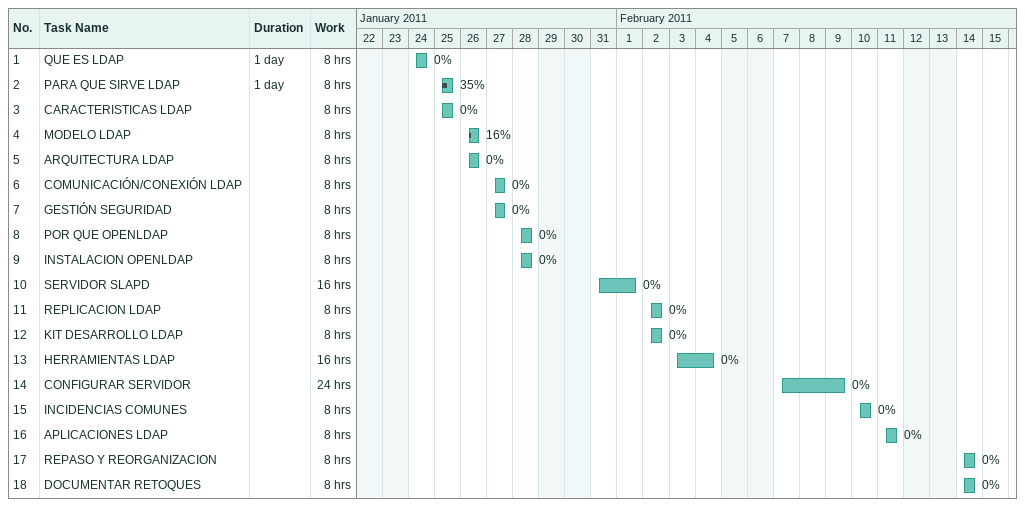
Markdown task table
| ID | Task | Duration | Start | Finish | % complete | Work (h) |
|---|---|---|---|---|---|---|
| 1 | QUE ES LDAP | 1d | 2011-01-24 | 2011-01-24 | 0 | 8 |
| 2 | PARA QUE SIRVE LDAP | 1d | 2011-01-25 | 2011-01-25 | 35 | 8 |
| 3 | CARACTERISTICAS LDAP |  | 2011-01-25 | 2011-01-25 | 0 | 8 |
| 4 | MODELO LDAP |  | 2011-01-26 | 2011-01-26 | 16 | 8 |
| 5 | ARQUITECTURA LDAP |  | 2011-01-26 | 2011-01-26 | 0 | 8 |
| 6 | COMUNICACIÓN/CONEXIÓN LDAP |  | 2011-01-27 | 2011-01-27 | 0 | 8 |
| 7 | GESTIÓN SEGURIDAD |  | 2011-01-27 | 2011-01-27 | 0 | 8 |
| 8 | POR QUE OPENLDAP |  | 2011-01-28 | 2011-01-28 | 0 | 8 |
| 9 | INSTALACION OPENLDAP |  | 2011-01-28 | 2011-01-28 | 0 | 8 |
| 10 | SERVIDOR SLAPD |  | 2011-01-31 | 2011-02-01 | 0 | 16 |
| 11 | REPLICACION LDAP |  | 2011-02-02 | 2011-02-02 | 0 | 8 |
| 12 | KIT DESARROLLO LDAP |  | 2011-02-02 | 2011-02-02 | 0 | 8 |
| 13 | HERRAMIENTAS LDAP |  | 2011-02-03 | 2011-02-04 | 0 | 16 |
| 14 | CONFIGURAR SERVIDOR |  | 2011-02-07 | 2011-02-09 | 0 | 24 |
| 15 | INCIDENCIAS COMUNES |  | 2011-02-10 | 2011-02-10 | 0 | 8 |
| 16 | APLICACIONES LDAP |  | 2011-02-11 | 2011-02-11 | 0 | 8 |
| 17 | REPASO Y REORGANIZACION |  | 2011-02-14 | 2011-02-14 | 0 | 8 |
| 18 | DOCUMENTAR RETOQUES |  | 2011-02-14 | 2011-02-14 | 0 | 8 |
